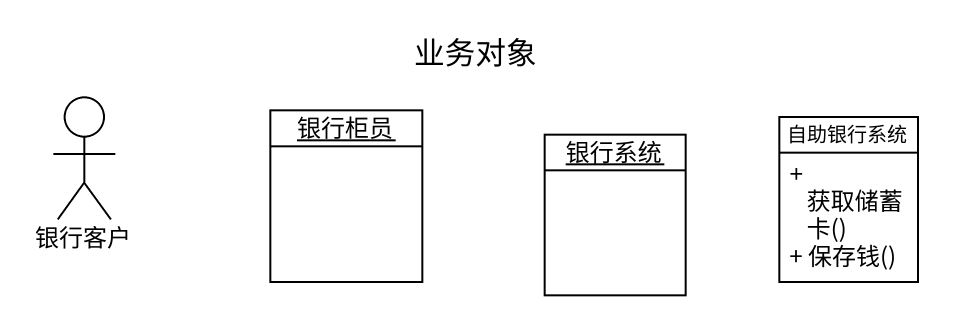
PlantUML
@startuml
title 业务对象
allowmixing
hide circle
hide empty members
skinparam classAttributeIconSize 0
actor 银行客户
object 银行柜员
object 银行系统
class 自助银行系统 {
  + 获取储蓄卡()
  + 保存钱()
}
@enduml
